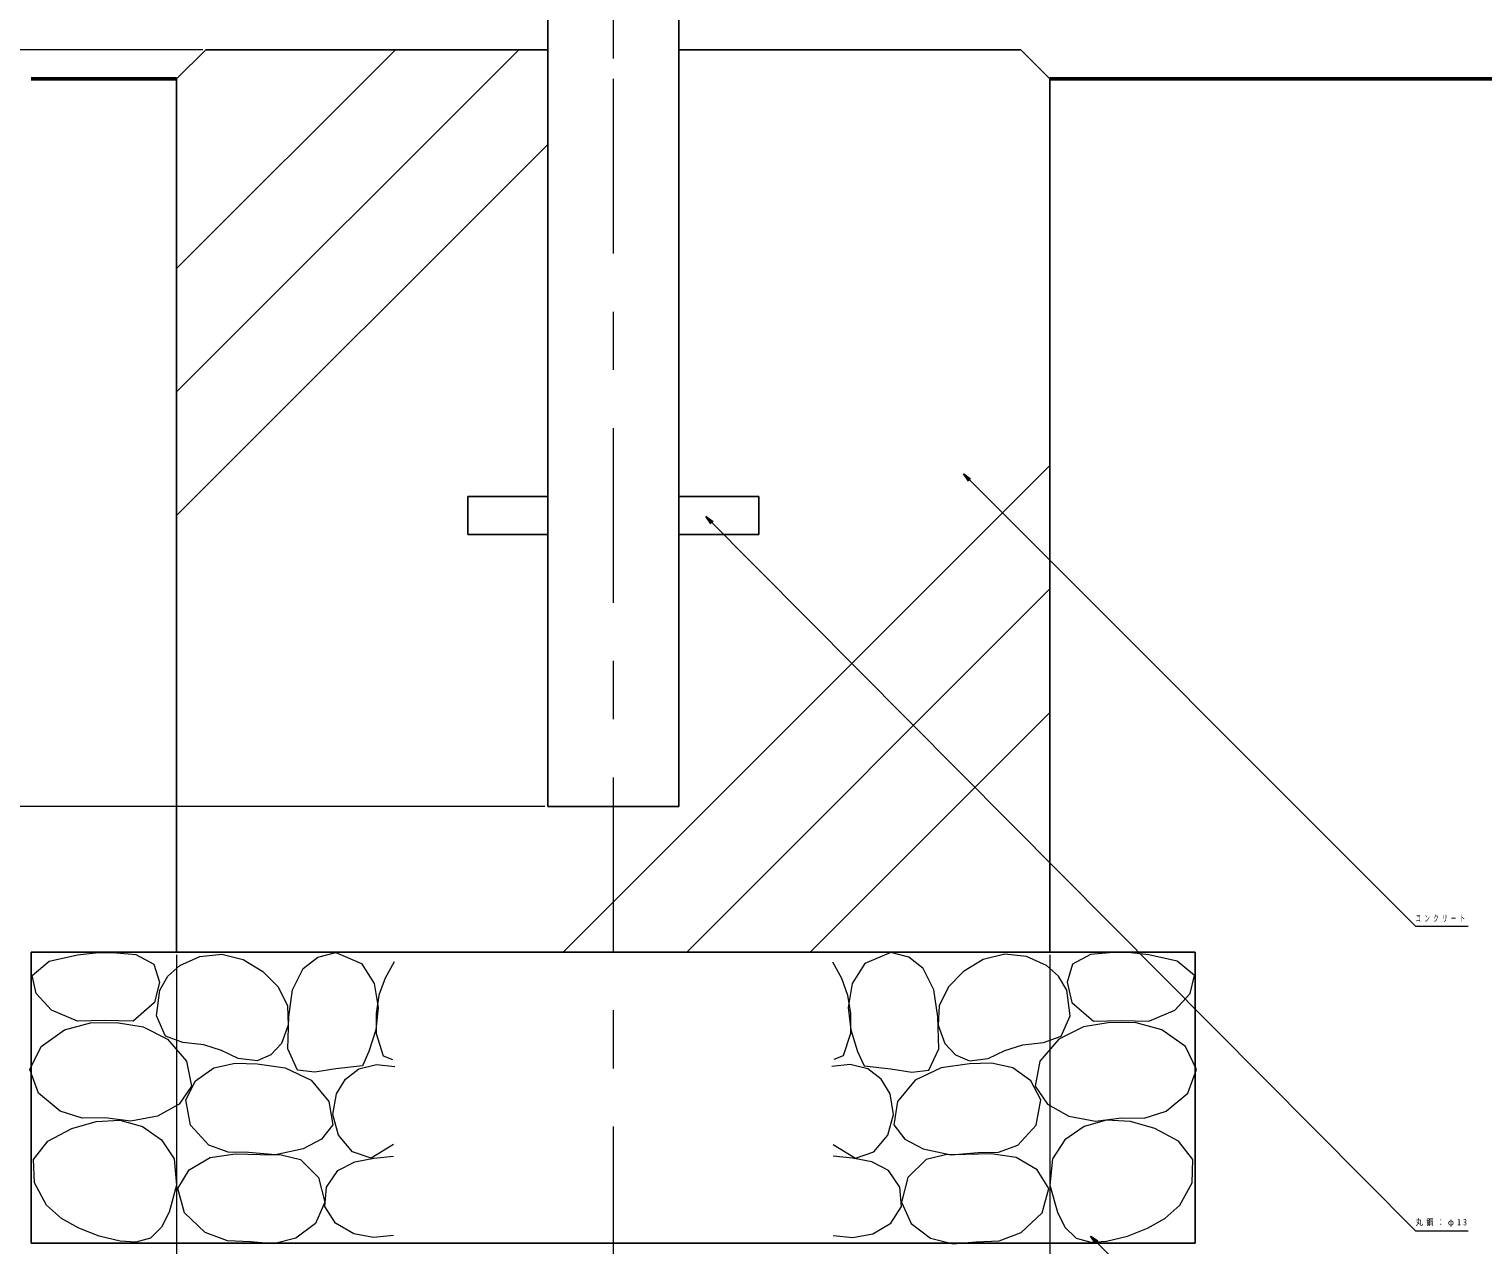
# Model space of a CAD drawing. Units: millimetres on the paper, scale 1:20. Extents: x -385 to 0, y 0 to 267.
# Drawn here: x -297.46 to -272.48, y 96.41 to 117.3 of the extents above; entities that cross this region are included whole.
import ezdxf

# ---------------------------------------------------------------- set-up
doc = ezdxf.new("R2010")
doc.units = ezdxf.units.MM
doc.linetypes.add('USER2', pattern=[6, 3, -1, 1, -1])
doc.layers.add('1_20', color=7, linetype='Continuous', lineweight=25)
doc.styles.add('ＭＳ ゴシック', font='')
doc.styles.get('ＭＳ ゴシック').set_extended_font_data('MS Gothic')

msp = doc.modelspace()

# ---------------------------------------------------------------- linework, layer by layer
at = {"layer": '1_20', "color": 4, "linetype": 'USER2', "lineweight": 13}
msp.add_line((-287.425, 131.788), (-287.425, 116.44), dxfattribs=at)
msp.add_line((-287.425, 131.788), (-287.425, 116.44), dxfattribs=at)
at = {"layer": '1_20', "color": 4}
for p, q in [((-288.55, 130.39), (-288.55, 116.94)), ((-286.3, 130.39), (-286.3, 116.94))]:
    msp.add_line(p, q, dxfattribs=at)
at = {"layer": '1_20', "lineweight": 13}
for p, q in [((-295.425, 116.94), (-308.425, 116.94)), ((-294.475, 116.94), (-307.475, 116.94)), ((-294.925, 113.183), (-291.167, 116.94)), ((-294.925, 111.061), (-289.046, 116.94)), ((-294.925, 108.94), (-288.55, 115.315)), ((-287.425, 102.298), (-279.925, 109.798)), ((-286.161, 101.44), (-279.925, 107.677)), ((-284.04, 101.44), (-279.925, 105.555)), ((-289.55, 103.94), (-308.425, 103.94)), ((-288.6, 103.94), (-307.475, 103.94)), ((-288.283, 101.44), (-287.425, 102.298)), ((-297.425, 101.44), (-291.175, 101.44)), ((-297.425, 101.44), (-297.425, 96.44)), ((-277.425, 101.44), (-283.675, 101.44)), ((-277.425, 101.44), (-277.425, 96.44)), ((-294.925, 101.39), (-294.925, 76.39)), ((-279.925, 101.39), (-279.925, 76.39)), ((-294.925, 100.44), (-294.925, 75.44)), ((-279.925, 100.44), (-279.925, 75.44)), ((-297.425, 96.44), (-291.175, 96.44)), ((-277.425, 96.44), (-283.675, 96.44))]:
    msp.add_line(p, q, dxfattribs=at)
at = {"layer": '1_20'}
for p, q in [((-294.425, 116.94), (-294.925, 116.44)), ((-294.425, 116.94), (-288.55, 116.94)), ((-288.55, 103.94), (-288.55, 116.94)), ((-286.3, 103.94), (-286.3, 116.94)), ((-286.3, 116.94), (-280.425, 116.94)), ((-280.425, 116.94), (-279.925, 116.44)), ((-294.925, 101.44), (-294.925, 116.44)), ((-279.925, 101.44), (-279.925, 116.44)), ((-281.41, 109.653), (-281.304, 109.547)), ((-281.41, 109.653), (-281.286, 109.565)), ((-281.321, 109.529), (-281.41, 109.653)), ((-289.925, 108.615), (-289.925, 109.265)), ((-289.925, 109.265), (-288.55, 109.265)), ((-286.3, 109.265), (-284.925, 109.265)), ((-284.925, 108.615), (-284.925, 109.265)), ((-285.834, 108.92), (-285.728, 108.814)), ((-285.834, 108.92), (-285.71, 108.832)), ((-285.746, 108.796), (-285.834, 108.92)), ((-289.925, 108.615), (-288.55, 108.615)), ((-286.3, 108.615), (-284.925, 108.615)), ((-286.3, 103.94), (-288.55, 103.94)), ((-297.425, 96.44), (-297.425, 101.44)), ((-297.425, 101.44), (-277.425, 101.44)), ((-277.425, 96.44), (-277.425, 101.44)), ((-297.425, 96.44), (-277.425, 96.44)), ((-279.225, 96.559), (-279.119, 96.453)), ((-279.225, 96.559), (-279.101, 96.471)), ((-279.137, 96.435), (-279.225, 96.559))]:
    msp.add_line(p, q, dxfattribs=at)
at = {"layer": '1_20', "lineweight": 50}
for p, q in [((-297.425, 116.44), (-294.925, 116.44)), ((-279.925, 116.44), (-212.19, 116.44))]:
    msp.add_line(p, q, dxfattribs=at)
at = {"layer": '1_20', "linetype": 'USER2', "lineweight": 13}
msp.add_line((-287.425, 116.44), (-287.425, 94.692), dxfattribs=at)
at = {"layer": '1_20', "lineweight": 13}
for points in [[(-281.41, 109.653), (-273.64, 101.883), (-272.74, 101.883)], [(-285.834, 108.92), (-273.64, 96.652), (-272.74, 96.652)], [(-291.19, 101.269), (-291.344, 100.993), (-291.45, 100.699), (-291.499, 100.382), (-291.5, 100.042), (-291.376, 99.658), (-291.215, 99.596)], [(-283.66, 101.269), (-283.505, 100.993), (-283.4, 100.699), (-283.35, 100.382), (-283.35, 100.042), (-283.474, 99.658), (-283.635, 99.596)], [(-291.202, 98.134), (-291.586, 97.899), (-291.903, 98.006), (-292.144, 98.295), (-292.241, 98.65), (-292.181, 99.002), (-292.027, 99.256), (-291.797, 99.435), (-291.492, 99.507), (-291.177, 99.472)], [(-283.647, 98.134), (-283.263, 97.899), (-282.947, 98.006), (-282.706, 98.295), (-282.609, 98.65), (-282.669, 99.002), (-282.822, 99.256), (-283.053, 99.435), (-283.357, 99.507), (-283.672, 99.472)], [(-291.202, 96.573), (-291.541, 96.534), (-291.884, 96.598), (-292.197, 96.782), (-292.379, 97.069), (-292.35, 97.403), (-292.156, 97.688), (-291.866, 97.836), (-291.537, 97.899), (-291.202, 97.936)], [(-283.647, 96.573), (-283.309, 96.534), (-282.966, 96.598), (-282.653, 96.782), (-282.47, 97.069), (-282.5, 97.403), (-282.693, 97.688), (-282.984, 97.836), (-283.313, 97.899), (-283.647, 97.936)], [(-279.225, 96.559), (-273.64, 91.011), (-273.34, 91.011)]]:
    msp.add_lwpolyline(points, dxfattribs=at)
for points in [[(-296.158, 100.265), (-296.627, 100.254), (-297.075, 100.439), (-297.336, 100.728), (-297.409, 101.034), (-297.115, 101.281), (-296.629, 101.393), (-296.321, 101.424), (-296.022, 101.43), (-295.626, 101.396), (-295.315, 101.232), (-295.222, 100.923), (-295.303, 100.575), (-295.675, 100.253)], [(-291.735, 99.485), (-292.193, 99.435), (-292.552, 99.379), (-292.85, 99.411), (-293.016, 99.777), (-292.999, 100.327), (-292.933, 100.789), (-292.751, 101.157), (-292.501, 101.351), (-292.193, 101.43), (-291.747, 101.244), (-291.531, 100.9), (-291.462, 100.488), (-291.506, 100.101), (-291.623, 99.733)], [(-283.115, 99.485), (-282.656, 99.435), (-282.297, 99.379), (-282, 99.411), (-281.833, 99.777), (-281.851, 100.327), (-281.916, 100.789), (-282.099, 101.157), (-282.349, 101.351), (-282.656, 101.43), (-283.102, 101.244), (-283.319, 100.9), (-283.387, 100.488), (-283.343, 100.101), (-283.226, 99.733)], [(-278.692, 100.265), (-278.223, 100.254), (-277.775, 100.439), (-277.514, 100.728), (-277.44, 101.034), (-277.735, 101.281), (-278.221, 101.393), (-278.528, 101.424), (-278.828, 101.43), (-279.223, 101.396), (-279.534, 101.232), (-279.628, 100.923), (-279.546, 100.575), (-279.175, 100.253)], [(-293.866, 99.609), (-294.153, 99.746), (-294.461, 99.844), (-294.818, 99.886), (-295.117, 99.993), (-295.273, 100.346), (-295.216, 100.786), (-295.074, 101.027), (-294.869, 101.207), (-294.525, 101.365), (-294.151, 101.405), (-293.78, 101.312), (-293.445, 101.108), (-293.183, 100.841), (-293.023, 100.513), (-293.007, 100.183), (-293.123, 99.869), (-293.306, 99.674), (-293.544, 99.572)], [(-280.984, 99.609), (-280.697, 99.746), (-280.389, 99.844), (-280.032, 99.886), (-279.732, 99.993), (-279.576, 100.346), (-279.633, 100.786), (-279.775, 101.027), (-279.98, 101.207), (-280.324, 101.365), (-280.699, 101.405), (-281.07, 101.312), (-281.405, 101.108), (-281.667, 100.841), (-281.826, 100.513), (-281.842, 100.183), (-281.727, 99.869), (-281.544, 99.674), (-281.306, 99.572)], [(-296.158, 98.593), (-296.546, 98.586), (-296.926, 98.704), (-297.296, 99.016), (-297.446, 99.423), (-297.255, 99.818), (-296.852, 100.104), (-296.408, 100.226), (-295.96, 100.228), (-295.503, 100.153), (-295.08, 99.943), (-294.755, 99.568), (-294.671, 99.138), (-294.884, 98.826), (-295.254, 98.618), (-295.712, 98.532)], [(-278.692, 98.593), (-278.303, 98.586), (-277.923, 98.704), (-277.553, 99.016), (-277.403, 99.423), (-277.595, 99.818), (-277.998, 100.104), (-278.441, 100.226), (-278.89, 100.228), (-279.346, 100.153), (-279.769, 99.943), (-280.094, 99.568), (-280.178, 99.138), (-279.966, 98.826), (-279.596, 98.618), (-279.138, 98.532)], [(-293.692, 97.998), (-294.043, 98.002), (-294.374, 98.122), (-294.688, 98.466), (-294.77, 98.903), (-294.599, 99.227), (-294.287, 99.448), (-293.922, 99.53), (-293.544, 99.522), (-293.06, 99.453), (-292.615, 99.237), (-292.308, 98.873), (-292.243, 98.469), (-292.436, 98.226), (-292.751, 98.06), (-293.227, 97.956)], [(-281.157, 97.998), (-280.807, 98.002), (-280.476, 98.122), (-280.161, 98.466), (-280.079, 98.903), (-280.251, 99.227), (-280.562, 99.448), (-280.928, 99.53), (-281.306, 99.522), (-281.79, 99.453), (-282.235, 99.237), (-282.541, 98.873), (-282.607, 98.469), (-282.414, 98.226), (-282.099, 98.06), (-281.622, 97.956)], [(-295.898, 96.474), (-296.258, 96.561), (-296.604, 96.697), (-296.904, 96.862), (-297.161, 97.094), (-297.369, 97.476), (-297.384, 97.874), (-297.136, 98.193), (-296.728, 98.407), (-296.31, 98.528), (-295.901, 98.549), (-295.514, 98.444), (-295.186, 98.213), (-294.969, 97.887), (-294.926, 97.437), (-295.055, 96.97), (-295.186, 96.711), (-295.377, 96.524), (-295.629, 96.454)], [(-278.952, 96.474), (-278.592, 96.561), (-278.246, 96.697), (-277.946, 96.862), (-277.688, 97.094), (-277.481, 97.476), (-277.465, 97.874), (-277.714, 98.193), (-278.122, 98.407), (-278.54, 98.528), (-278.949, 98.549), (-279.336, 98.444), (-279.664, 98.213), (-279.881, 97.887), (-279.924, 97.437), (-279.794, 96.97), (-279.664, 96.711), (-279.472, 96.524), (-279.221, 96.454)], [(-293.655, 96.461), (-294.053, 96.477), (-294.436, 96.622), (-294.792, 96.961), (-294.907, 97.378), (-294.708, 97.7), (-294.349, 97.911), (-293.918, 97.976), (-293.482, 97.961), (-293.13, 97.955), (-292.8, 97.874), (-292.486, 97.566), (-292.379, 97.143), (-292.542, 96.778), (-292.875, 96.523), (-293.263, 96.427)], [(-281.194, 96.461), (-280.797, 96.477), (-280.414, 96.622), (-280.057, 96.961), (-279.943, 97.378), (-280.141, 97.7), (-280.5, 97.911), (-280.931, 97.976), (-281.368, 97.961), (-281.719, 97.955), (-282.049, 97.874), (-282.364, 97.566), (-282.47, 97.143), (-282.308, 96.778), (-281.975, 96.523), (-281.587, 96.427)]]:
    msp.add_lwpolyline(points, close=True, dxfattribs=at)

# ---------------------------------------------------------------- texts
at = {"layer": '1_20', "char_height": 0.11, "attachment_point": 4, "style": 'ＭＳ ゴシック'}
for s, insert in [('\\T1.64;\\W0.6;コンクリート', (-273.64, 102.015)), ('\\T1.5;\\W0.8;丸鋼：φ13', (-273.64, 96.784))]:
    msp.add_mtext(s, dxfattribs=dict(at, insert=insert))

doc.saveas('drawing.dxf')
